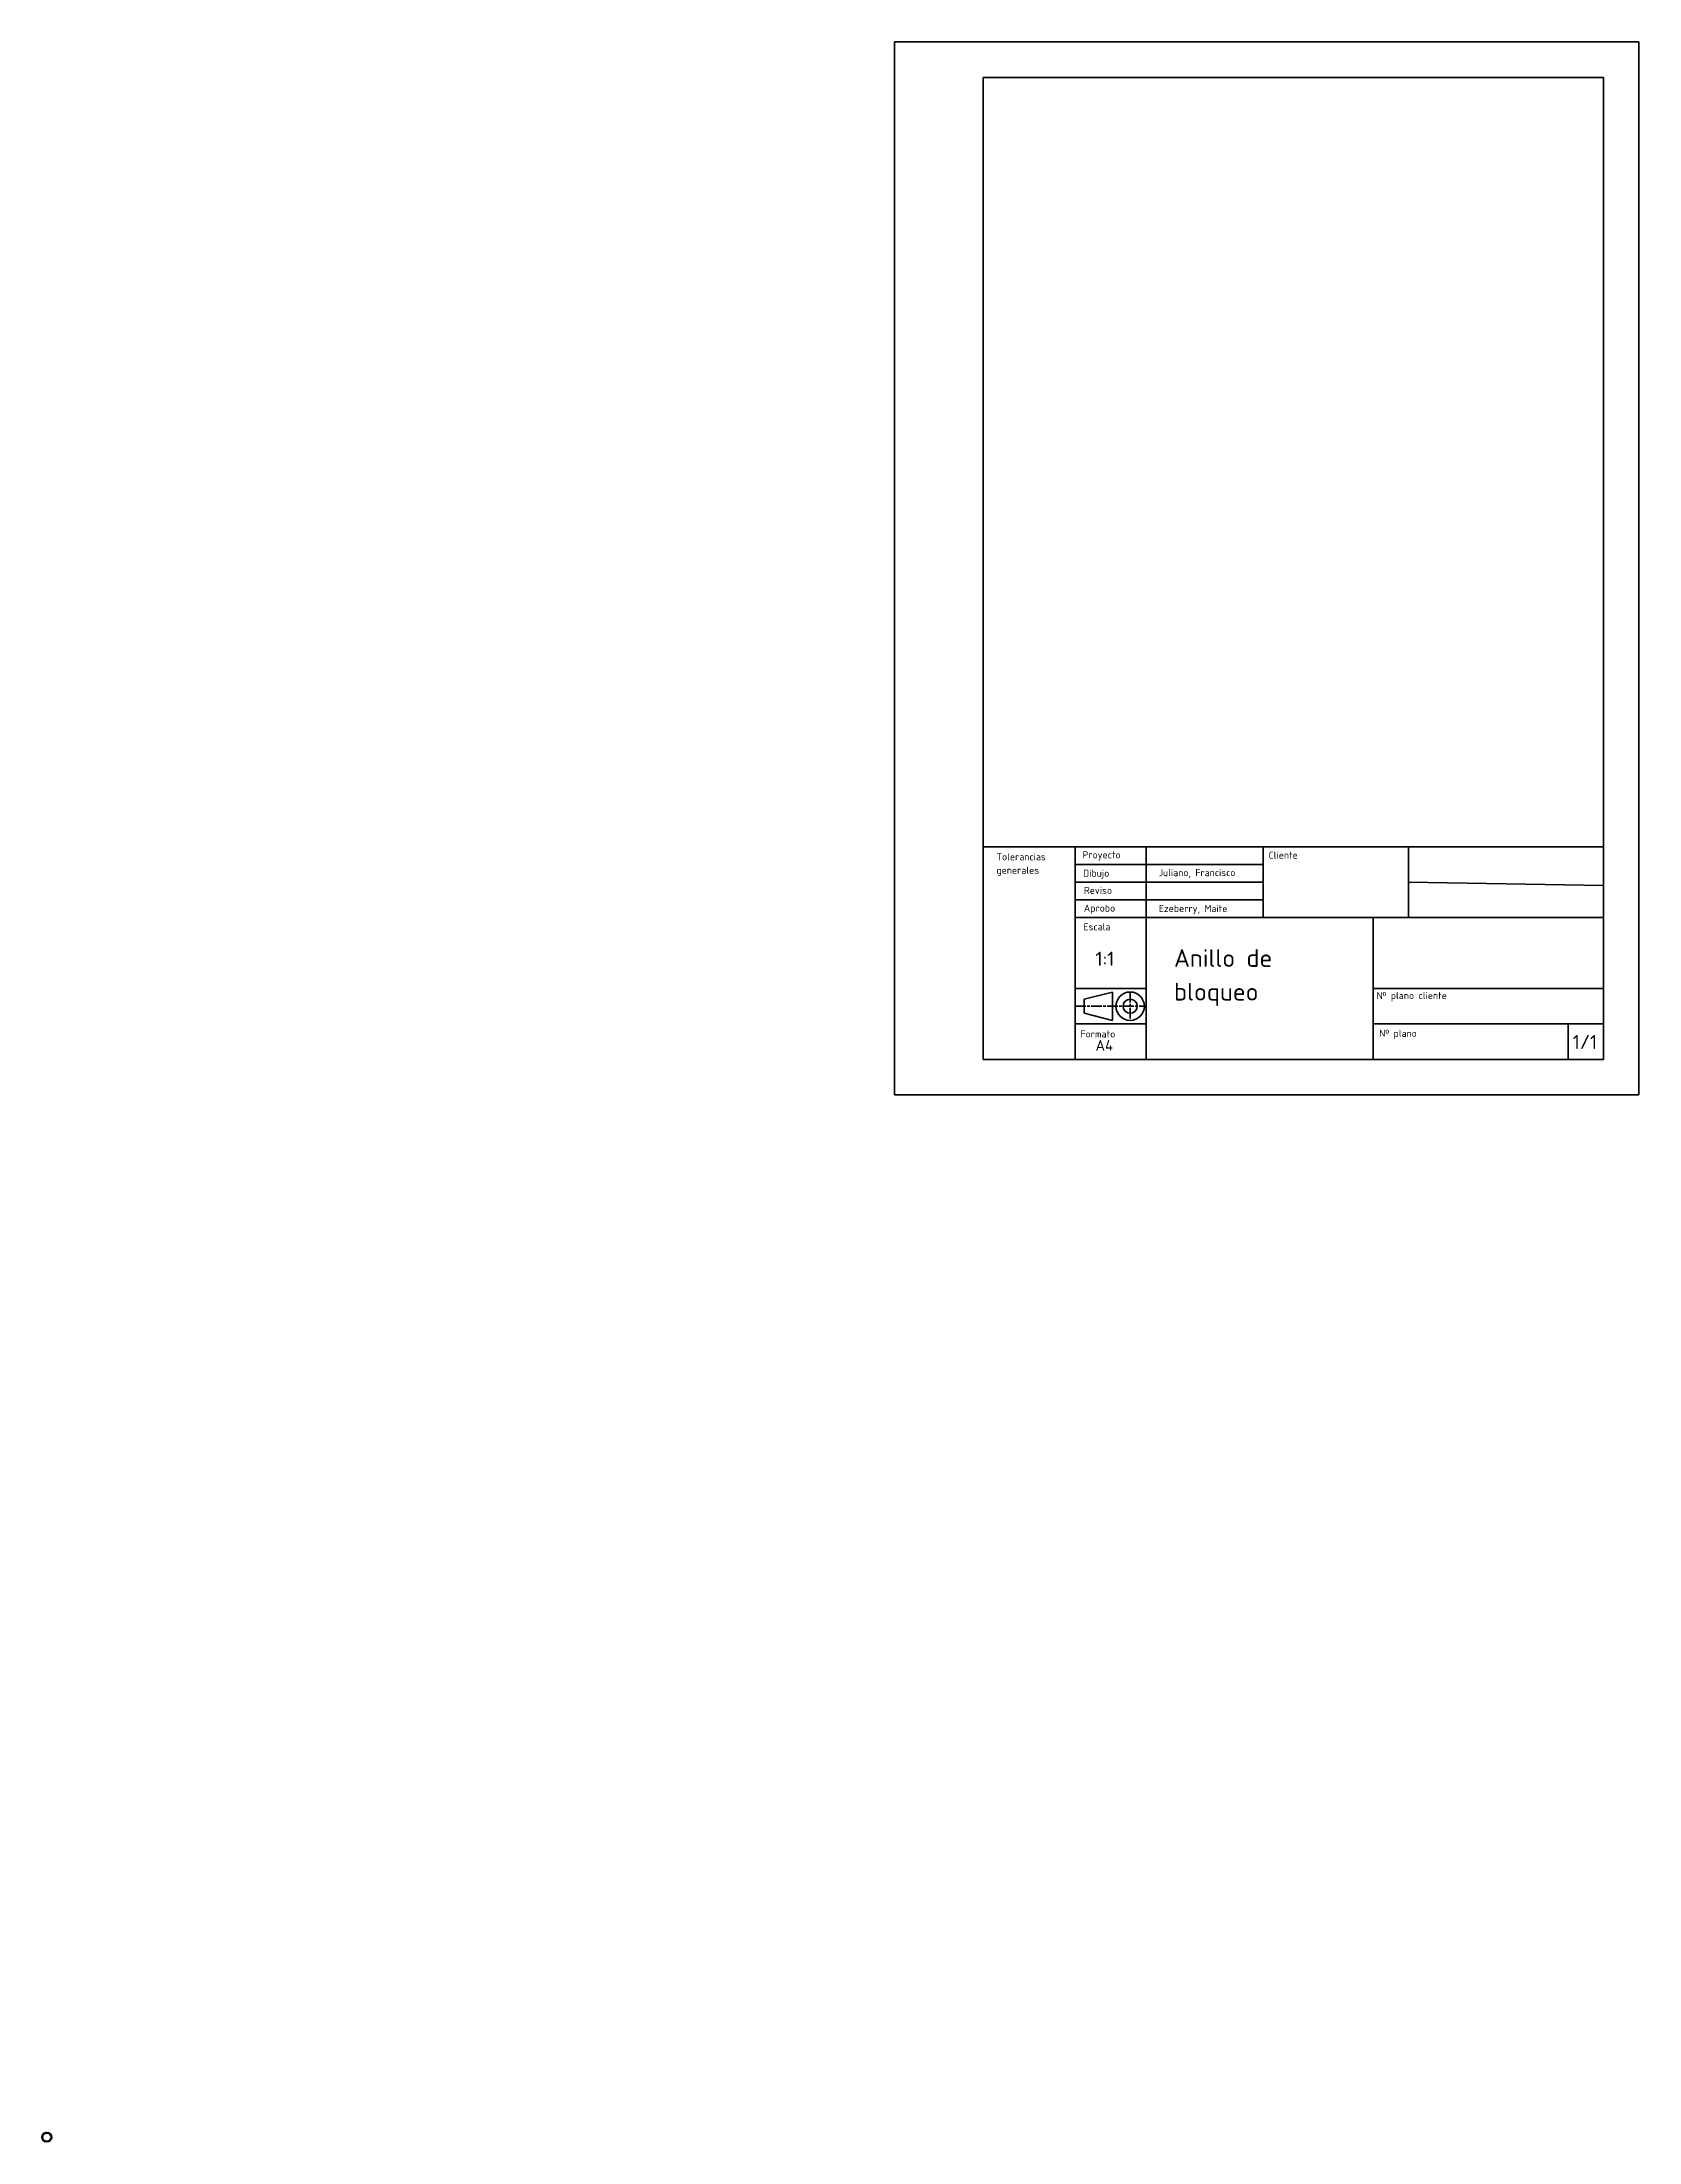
# Model space of a CAD drawing. Header units: millimetres. Extents: x 2426 to 2877, y 1565 to 2157.
import ezdxf

# ---------------------------------------------------------------- set-up
doc = ezdxf.new("R2010")
doc.units = ezdxf.units.MM
doc.header["$LTSCALE"] = 0.125
doc.linetypes.add('ACAD_ISO08W100', pattern=[36, 24, -3, 6, -3])
doc.layers.get('0').update_dxf_attribs({"lineweight": 50})
doc.styles.get("Standard").update_dxf_attribs({"font": 'isocpeur.ttf', "height": 2})

msp = doc.modelspace()

# ---------------------------------------------------------------- linework, layer by layer
at = {"lineweight": 50}
msp.add_ellipse((2427.7, 1566.45, 1.31), major_axis=(1.35, 0), ratio=1, start_param=-1.570796, end_param=4.712389, dxfattribs=at)
msp.add_ellipse((2427.7, 1566.45, 1.31), major_axis=(1.25, 0), ratio=1, dxfattribs=at)
at = {"layer": 'Defpoints', "color": 0, "lineweight": 35}
for p, q in [((2876.74, 2157.5), (2666.74, 2157.5)), ((2666.74, 2157.5), (2666.74, 1860.5)), ((2876.74, 2157.5), (2876.74, 1860.5)), ((2866.74, 2147.5), (2691.74, 2147.5)), ((2691.74, 2147.5), (2691.74, 1870.5)), ((2866.74, 2147.5), (2866.74, 1870.5)), ((2691.74, 1930.5), (2866.74, 1930.5)), ((2717.74, 1920.5), (2717.74, 1930.5)), ((2717.74, 1925.5), (2760.74, 1925.5)), ((2737.74, 1920.5), (2737.74, 1930.5)), ((2760.74, 1925.5), (2770.74, 1925.5)), ((2770.74, 1925.5), (2770.74, 1930.5)), ((2770.74, 1920.5), (2770.74, 1925.5)), ((2811.74, 1920.5), (2811.74, 1930.5)), ((2811.74, 1930.5), (2811.74, 1910.5)), ((2717.74, 1920.5), (2760.74, 1920.5)), ((2717.74, 1920.5), (2717.74, 1870.5)), ((2737.74, 1920.5), (2737.74, 1870.5)), ((2760.74, 1920.5), (2770.74, 1920.5)), ((2770.74, 1915.5), (2770.74, 1920.5)), ((2811.74, 1920.5), (2866.73, 1919.53)), ((2717.74, 1915.5), (2760.74, 1915.5)), ((2760.74, 1915.5), (2770.74, 1915.5)), ((2770.74, 1915.5), (2770.74, 1910.5)), ((2717.74, 1910.5), (2760.74, 1910.5)), ((2760.74, 1910.5), (2801.74, 1910.5)), ((2801.74, 1910.5), (2866.74, 1910.5)), ((2801.74, 1910.5), (2801.74, 1870.5)), ((2717.74, 1890.5), (2737.74, 1890.5)), ((2801.74, 1890.5), (2866.74, 1890.5)), ((2717.74, 1883.37), (2717.74, 1885.87)), ((2720.24, 1887.5), (2728.24, 1889.5)), ((2720.24, 1883.5), (2720.24, 1887.5)), ((2728.24, 1889.5), (2728.24, 1881.5)), ((2717.74, 1883.37), (2717.74, 1880.5)), ((2717.74, 1880.5), (2737.74, 1880.5)), ((2717.74, 1880.5), (2717.74, 1880.5)), ((2717.74, 1880.5), (2720.24, 1880.5)), ((2720.24, 1883.5), (2728.24, 1881.5)), ((2801.74, 1880.5), (2866.74, 1880.5)), ((2856.74, 1870.5), (2856.74, 1880.5)), ((2866.74, 1880.5), (2861.74, 1880.5)), ((2691.74, 1870.5), (2866.74, 1870.5)), ((2866.74, 1870.5), (2856.74, 1870.5)), ((2866.74, 1870.5), (2866.74, 1871.5)), ((2666.74, 1860.5), (2876.74, 1860.5))]:
    msp.add_line(p, q, dxfattribs=at)
at = {"layer": 'Defpoints', "color": 0, "linetype": 'ACAD_ISO08W100', "lineweight": 35}
for p, q in [((2717.74, 1885.5), (2737.74, 1885.5)), ((2733.24, 1889.5), (2733.24, 1881.5))]:
    msp.add_line(p, q, dxfattribs=at)
at = {"layer": 'Defpoints', "color": 0, "lineweight": 35}
for radius in [4, 2]:
    msp.add_circle((2733.24, 1885.5), radius, dxfattribs=at)

# ---------------------------------------------------------------- texts
for s, height, p in [('Tolerancias', 2, (2695.53, 1926.65)), ('Proyecto', 2, (2719.8, 1927.2)), ('Cliente', 2, (2772.28, 1927.12)), ('generales', 2, (2695.53, 1922.85)), ('Dibujo', 2, (2719.97, 1922.02)), ('Juliano, Francisco', 2, (2741.29, 1922.18)), ('Aprobo', 2, (2720.18, 1912.18)), ('Reviso', 2, (2720.19, 1917.17)), ('Ezeberry, Maite', 2, (2741.32, 1912.06)), ('Escala ', 2, (2720.08, 1906.88)), ('Anillo de ', 5, (2745.6, 1896.59)), ('1:1', 4, (2723.46, 1896.87)), ('bloqueo', 5, (2745.6, 1887.09)), ('Nº plano cliente', 2, (2802.72, 1887.49)), ('Formato', 2, (2719.21, 1876.67)), ('Nº plano ', 2, (2803.5, 1876.85)), ('A4', 3, (2723.46, 1872.95)), ('1/1', 4, (2858.06, 1873.42))]:
    msp.add_text(s, height=height, dxfattribs=at).set_placement(p)

doc.saveas('drawing.dxf')
